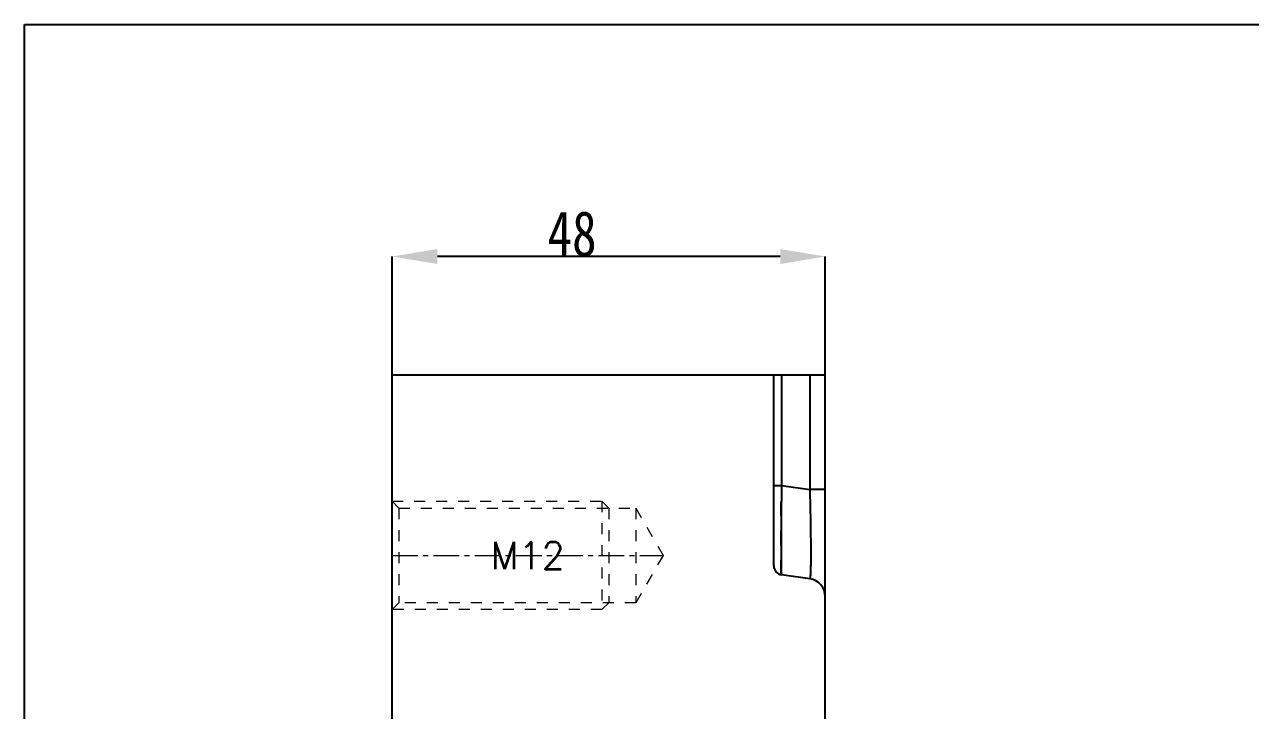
# Model space of a CAD drawing. Header units: millimetres. Extents: x -1495 to -116, y -3881 to 1305.
# Drawn here: x -875.2 to -739.3, y -1562.9 to -1486.9 of the extents above; entities that cross this region are included whole.
import ezdxf
from ezdxf.enums import TextEntityAlignment as Align

# ---------------------------------------------------------------- set-up
doc = ezdxf.new("R2010")
doc.units = ezdxf.units.MM
doc.header["$LTSCALE"] = 16.335
doc.header["$PDMODE"] = 3
doc.header["$PDSIZE"] = 0.3125
doc.linetypes.add('CENTER', pattern=[0.6, 0.375, -0.075, 0.075, -0.075])
doc.linetypes.add('HIDDEN', pattern=[0.2, 0.1, -0.1])
doc.layers.get('0').update_dxf_attribs({"linetype": 'CONTINUOUS'})
doc.layers.get('Defpoints').update_dxf_attribs({"linetype": 'CONTINUOUS'})
doc.layers.add('DEFAULT_2', color=8, linetype='HIDDEN')
doc.layers.add('screw', color=33, linetype='CONTINUOUS', lineweight=13)
doc.styles.get("Standard").update_dxf_attribs({"font": 'txt', "width": 0.8})
doc.styles.add('TXT', font='txt.shx', dxfattribs={"bigfont": 'gbcbig.shx'})
doc.dimstyles.new('副本 ISO-25-1', dxfattribs={"dimtxt": 5, "dimasz": 5, "dimexe": 0, "dimexo": 0, "dimgap": 0, "dimtad": 1, "dimtxsty": 'Standard', "dimcen": 0, "dimclrd": 4, "dimclre": 4, "dimclrt": 6, "dimazin": 0, "dimtfac": 1, "dimtofl": 0, "dimtmove": 0, "dimatfit": 3, "dimfxl": 0, "dimarcsym": 0})

# ---------------------------------------------------------------- blocks, each defined once
blk = doc.blocks.new('*D653')
at = {"color": 4, "linetype": 'Continuous', "lineweight": -2}
for p, q in [((-834.46, -1525.69), (-834.46, -1512.59)), ((-791.46, -1512.59), (-829.46, -1512.59)), ((-786.46, -1525.69), (-786.46, -1512.59))]:
    blk.add_line(p, q, dxfattribs=at)
at = {"color": 4}
for points in [[(-829.46, -1511.76), (-829.46, -1513.42), (-834.46, -1512.59)], [(-791.46, -1511.76), (-791.46, -1513.42), (-786.46, -1512.59)]]:
    blk.add_solid(points, dxfattribs=at)
at = {"layer": 'Defpoints', "color": 0}
for p in [(-834.46, -1512.59), (-834.46, -1525.69), (-786.46, -1525.69)]:
    blk.add_point(p, dxfattribs=at)
at = {"color": 6, "insert": (-814.53, -1510.09), "char_height": 5, "attachment_point": 5}
blk.add_mtext('48', dxfattribs=at)

msp = doc.modelspace()

# ---------------------------------------------------------------- linework, layer by layer
at = {"color": 7, "linetype": 'Continuous'}
for p, q in [((-834.465, -1705.694), (-834.465, -1525.694)), ((-834.465, -1525.694), (-786.465, -1525.694)), ((-792.174, -1546.847), (-792.174, -1525.694)), ((-791.313, -1525.694), (-791.313, -1537.935)), ((-788.186, -1525.694), (-788.186, -1538.374)), ((-786.465, -1705.694), (-786.465, -1525.694)), ((-792.174, -1537.935), (-791.313, -1537.935)), ((-791.313, -1537.935), (-788.186, -1538.374)), ((-786.465, -1538.374), (-788.186, -1538.374)), ((-788.186, -1548.277), (-791.313, -1547.837))]:
    msp.add_line(p, q, dxfattribs=at)
msp.add_lwpolyline([(-875.216, -1486.901), (-515.838, -1486.901), (-515.838, -1769.066), (-875.216, -1769.066)], close=True)
for centre, radius, start, end in [((-791.174, -1546.847), 1, 180, 262), ((-788.465, -1550.257), 2, 0, 82)]:
    msp.add_arc(centre, radius, start, end, dxfattribs=at)
for points, knots in [([(-791.313, -1537.935), (-791.322, -1538.579), (-791.337, -1539.842), (-791.355, -1541.677), (-791.364, -1543.128), (-791.368, -1544.199), (-791.369, -1544.917), (-791.368, -1545.568), (-791.366, -1546.144), (-791.361, -1546.642), (-791.355, -1547.055), (-791.349, -1547.345), (-791.342, -1547.532), (-791.337, -1547.639), (-791.332, -1547.72), (-791.327, -1547.783), (-791.321, -1547.814), (-791.318, -1547.837), (-791.313, -1547.837)], [0, 0, 0, 0, 0.1950385, 0.3826852, 0.5556499, 0.6345152, 0.707234, 0.7731116, 0.8314962, 0.8818524, 0.9236871, 0.956641, 0.9696962, 0.9804249, 0.9888131, 0.9948573, 0.9985625, 1, 1, 1, 1]), ([(-788.186, -1538.374), (-788.169, -1539.02), (-788.138, -1540.287), (-788.103, -1542.128), (-788.081, -1543.825), (-788.074, -1545.119), (-788.076, -1546.032), (-788.081, -1546.608), (-788.09, -1547.104), (-788.102, -1547.514), (-788.117, -1547.836), (-788.133, -1548.064), (-788.154, -1548.202), (-788.168, -1548.26), (-788.181, -1548.277), (-788.186, -1548.277)], [0, 0, 0, 0, 0.1953874, 0.3835769, 0.5570977, 0.7090332, 0.774945, 0.8332434, 0.8833919, 0.9249097, 0.9574519, 0.9807816, 0.9947863, 0.998369, 1, 1, 1, 1])]:
    msp.add_open_spline(points, degree=3, knots=knots, dxfattribs=at)
at = {"layer": 'DEFAULT_2', "color": 8, "linetype": 'HIDDEN'}
msp.add_open_spline([(-791.313, -1547.837), (-791.318, -1547.837), (-791.321, -1547.814), (-791.327, -1547.783), (-791.332, -1547.72), (-791.337, -1547.639), (-791.342, -1547.532), (-791.349, -1547.345), (-791.355, -1547.055), (-791.361, -1546.642), (-791.366, -1546.145), (-791.368, -1545.569), (-791.369, -1544.918), (-791.368, -1544.2), (-791.364, -1543.129), (-791.355, -1541.677), (-791.337, -1539.842), (-791.322, -1538.579), (-791.313, -1537.935)], degree=3, knots=[0, 0, 0, 0, 0.0014363, 0.0051388, 0.0111796, 0.0195642, 0.0302892, 0.043337, 0.0762709, 0.1180945, 0.1684326, 0.2268059, 0.2926729, 0.3653839, 0.4442473, 0.6172162, 0.8049256, 1, 1, 1, 1], dxfattribs=at)
at = {"layer": 'screw', "color": 92, "linetype": 'HIDDEN', "ltscale": 0.746373}
for p, q in [((-834.465, -1539.694), (-811.215, -1539.694)), ((-811.215, -1539.694), (-810.465, -1540.444)), ((-811.215, -1539.694), (-811.215, -1551.694)), ((-810.465, -1540.444), (-810.465, -1550.944)), ((-811.215, -1551.694), (-834.465, -1551.694)), ((-810.465, -1550.944), (-811.215, -1551.694))]:
    msp.add_line(p, q, dxfattribs=at)
at = {"layer": 'screw', "linetype": 'HIDDEN', "ltscale": 0.746373}
for p, q in [((-834.465, -1539.694), (-833.715, -1540.444)), ((-833.715, -1540.444), (-833.715, -1550.944)), ((-833.715, -1540.444), (-807.465, -1540.444)), ((-807.465, -1540.444), (-804.434, -1545.694)), ((-807.465, -1540.444), (-807.465, -1550.944)), ((-804.434, -1545.694), (-807.465, -1550.944)), ((-833.715, -1550.944), (-834.465, -1551.694)), ((-807.465, -1550.944), (-833.715, -1550.944))]:
    msp.add_line(p, q, dxfattribs=at)
at = {"layer": 'screw', "color": 1, "linetype": 'CENTER', "ltscale": 0.466483}
msp.add_line((-834.465, -1545.694), (-804.434, -1545.694), dxfattribs=at)

# ---------------------------------------------------------------- texts
at = {"layer": 'screw', "color": 222, "linetype": 'HIDDEN', "ltscale": 0.746373, "style": 'TXT'}
msp.add_text('M12', height=3, rotation=360, dxfattribs=at).set_placement((-819.449, -1545.694), align=Align.MIDDLE)

# ---------------------------------------------------------------- dimensions: what is measured, and where the dimension line sits
dim = msp.add_linear_dim(base=(-834.465, -1512.589), p1=(-786.465, -1525.694), p2=(-834.465, -1525.694), dimstyle='副本 ISO-25-1', override={"dimfxl": 1.25, "dimarcsym": 1})
dim.commit()
dim.dimension.update_dxf_attribs({"geometry": '*D653', "text_midpoint": (-814.53, -1512.589), "dimtype": 160})

doc.saveas('drawing.dxf')
